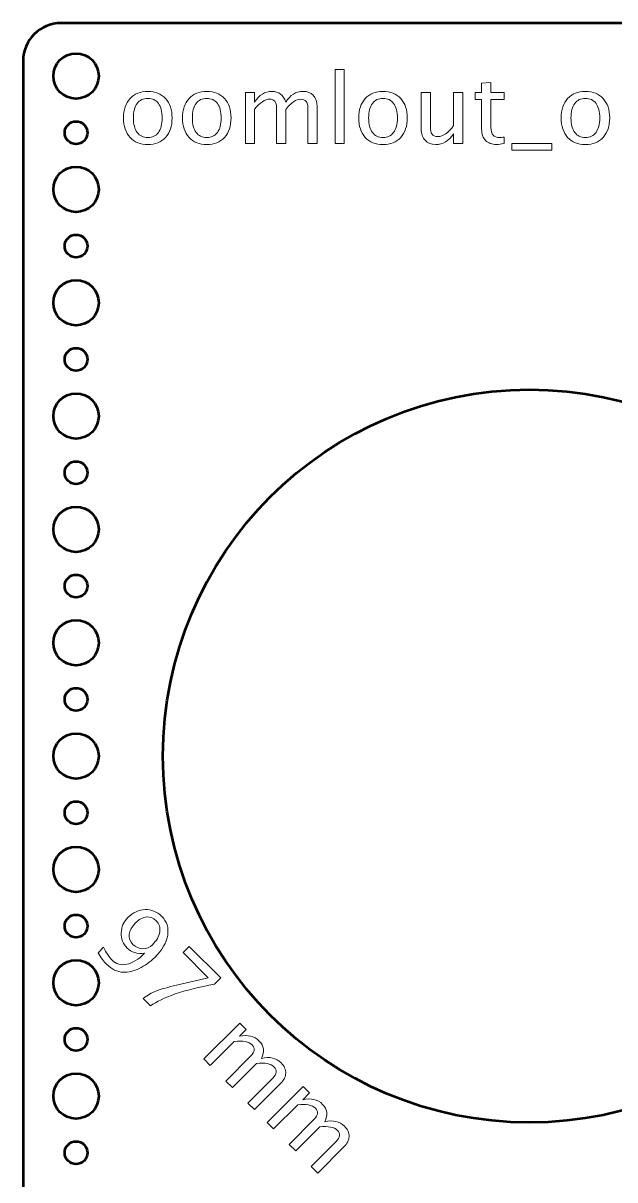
# Model space of a CAD drawing. Header units: centimetres. Extents: x -17.2 to 17.2, y -17.9 to 17.9.
# Drawn here: x -17.2 to -9.37, y 2.64 to 17.95 of the extents above; entities that cross this region are included whole.
import ezdxf

# ---------------------------------------------------------------- set-up
doc = ezdxf.new("R2010")
doc.units = ezdxf.units.CM
doc.header["$MEASUREMENT"] = 0
doc.layers.add('Layer 1', color=7, linetype='Continuous')

msp = doc.modelspace()

# ---------------------------------------------------------------- linework, layer by layer
at = {"layer": 'Layer 1', "lineweight": 53}
for centre, major_axis in [((-16.49999, 17.24999), (0, 0.30001)), ((-16.5, 16.5), (0, 0.15)), ((-16.49999, 15.74999), (0, 0.30001)), ((-16.5, 15), (0, 0.15)), ((-16.49999, 14.24999), (0, 0.30001)), ((-16.5, 13.5), (0, 0.15)), ((-16.49999, 12.74999), (0, 0.30001)), ((-10.5, 8.25), (0, 4.85)), ((-16.5, 12), (0, 0.15)), ((-16.49999, 11.24999), (0, 0.30001)), ((-16.5, 10.5), (0, 0.15)), ((-16.49999, 9.74999), (0, 0.30001)), ((-16.5, 9), (0, 0.15)), ((-16.49999, 8.24999), (0, 0.30001)), ((-16.5, 7.5), (0, 0.15)), ((-16.49999, 6.74999), (0, 0.30001)), ((-16.5, 6), (0, 0.15)), ((-16.49999, 5.24999), (0, 0.30001)), ((-16.5, 4.5), (0, 0.15)), ((-16.49999, 3.74999), (0, 0.30001)), ((-16.5, 3), (0, 0.15))]:
    msp.add_ellipse(centre, major_axis=major_axis, ratio=1, dxfattribs=at)
msp.add_open_spline([(-17.2, -17.45), (-17.2, -17.45), (-17.2, 17.45), (-17.2, 17.45), (-17.2, 17.45), (-17.2, 17.72614), (-16.97614, 17.95), (-16.7, 17.95), (-16.7, 17.95), (-16.7, 17.95), (16.7, 17.95), (16.7, 17.95), (16.7, 17.95), (16.97614, 17.95), (17.2, 17.72614), (17.2, 17.45), (17.2, 17.45), (17.2, 17.45), (17.2, -17.45), (17.2, -17.45), (17.2, -17.45), (17.2, -17.72614), (16.97614, -17.95), (16.7, -17.95), (16.7, -17.95), (16.7, -17.95), (-16.7, -17.95), (-16.7, -17.95), (-16.7, -17.95), (-16.97614, -17.95), (-17.2, -17.72614), (-17.2, -17.45)], degree=3, knots=[0, 0, 0, 0, 0.11111111, 0.11111111, 0.11111111, 0.11111111, 0.22222222, 0.22222222, 0.22222222, 0.22222222, 0.33333333, 0.33333333, 0.33333333, 0.33333333, 0.44444444, 0.44444444, 0.44444444, 0.44444444, 0.55555556, 0.55555556, 0.55555556, 0.55555556, 0.66666667, 0.66666667, 0.66666667, 0.66666667, 0.77777778, 0.77777778, 0.77777778, 0.77777778, 1, 1, 1, 1], dxfattribs=at)
at = {"layer": 'Layer 1', "color": 5, "lineweight": 9}
for points, knots in [([(-13.0718, 16.35875), (-13.0718, 16.35875), (-13.0718, 17.33792), (-13.0718, 17.33792), (-13.0718, 17.33792), (-13.0718, 17.33792), (-12.94988, 17.33792), (-12.94988, 17.33792), (-12.94988, 17.33792), (-12.94988, 17.33792), (-12.94988, 16.35875), (-12.94988, 16.35875), (-12.94988, 16.35875), (-12.94988, 16.35875), (-13.0718, 16.35875), (-13.0718, 16.35875)], [0, 0, 0, 0, 0.2, 0.2, 0.2, 0.2, 0.4, 0.4, 0.4, 0.4, 0.6, 0.6, 0.6, 0.6, 1, 1, 1, 1]), ([(-10.83533, 16.35896), (-10.87301, 16.34859), (-10.90581, 16.34351), (-10.93354, 16.34351), (-10.93354, 16.34351), (-10.99577, 16.34351), (-11.04424, 16.36129), (-11.07896, 16.39685), (-11.07896, 16.39685), (-11.11388, 16.43241), (-11.13124, 16.48173), (-11.13124, 16.54502), (-11.13124, 16.54502), (-11.13124, 16.54502), (-11.13124, 16.94041), (-11.13124, 16.94041), (-11.13124, 16.94041), (-11.13124, 16.94041), (-11.21548, 16.94041), (-11.21548, 16.94041), (-11.21548, 16.94041), (-11.21548, 16.94041), (-11.21548, 17.03185), (-11.21548, 17.03185), (-11.21548, 17.03185), (-11.21548, 17.03185), (-11.13124, 17.03185), (-11.13124, 17.03185), (-11.13124, 17.03185), (-11.13124, 17.03185), (-11.13124, 17.15356), (-11.13124, 17.15356), (-11.13124, 17.15356), (-11.13124, 17.15356), (-11.00932, 17.1652), (-11.00932, 17.1652), (-11.00932, 17.1652), (-11.00932, 17.1652), (-11.00932, 17.03185), (-11.00932, 17.03185), (-11.00932, 17.03185), (-11.00932, 17.03185), (-10.83279, 17.03185), (-10.83279, 17.03185), (-10.83279, 17.03185), (-10.83279, 17.03185), (-10.83279, 16.94041), (-10.83279, 16.94041), (-10.83279, 16.94041), (-10.83279, 16.94041), (-11.00932, 16.94041), (-11.00932, 16.94041), (-11.00932, 16.94041), (-11.00932, 16.94041), (-11.00932, 16.56703), (-11.00932, 16.56703), (-11.00932, 16.56703), (-11.00932, 16.47898), (-10.97101, 16.43495), (-10.8946, 16.43495), (-10.8946, 16.43495), (-10.8783, 16.43495), (-10.85861, 16.4377), (-10.83533, 16.44299), (-10.83533, 16.44299), (-10.83533, 16.44299), (-10.83533, 16.35896), (-10.83533, 16.35896)], [0, 0, 0, 0, 0.05555556, 0.05555556, 0.05555556, 0.05555556, 0.11111111, 0.11111111, 0.11111111, 0.11111111, 0.16666667, 0.16666667, 0.16666667, 0.16666667, 0.22222222, 0.22222222, 0.22222222, 0.22222222, 0.27777778, 0.27777778, 0.27777778, 0.27777778, 0.33333333, 0.33333333, 0.33333333, 0.33333333, 0.38888889, 0.38888889, 0.38888889, 0.38888889, 0.44444444, 0.44444444, 0.44444444, 0.44444444, 0.5, 0.5, 0.5, 0.5, 0.55555556, 0.55555556, 0.55555556, 0.55555556, 0.61111111, 0.61111111, 0.61111111, 0.61111111, 0.66666667, 0.66666667, 0.66666667, 0.66666667, 0.72222222, 0.72222222, 0.72222222, 0.72222222, 0.77777778, 0.77777778, 0.77777778, 0.77777778, 0.83333333, 0.83333333, 0.83333333, 0.83333333, 0.88888889, 0.88888889, 0.88888889, 0.88888889, 1, 1, 1, 1]), ([(-15.54999, 16.34351), (-15.64884, 16.34351), (-15.72715, 16.37505), (-15.78473, 16.43813), (-15.78473, 16.43813), (-15.84251, 16.5012), (-15.8713, 16.58693), (-15.8713, 16.69509), (-15.8713, 16.69509), (-15.8713, 16.80304), (-15.84251, 16.88855), (-15.78473, 16.95142), (-15.78473, 16.95142), (-15.72715, 17.01428), (-15.64884, 17.04582), (-15.54999, 17.04582), (-15.54999, 17.04582), (-15.45114, 17.04582), (-15.37282, 17.01428), (-15.31525, 16.95142), (-15.31525, 16.95142), (-15.25747, 16.88855), (-15.22868, 16.80304), (-15.22868, 16.69509), (-15.22868, 16.69509), (-15.22868, 16.58693), (-15.25747, 16.5012), (-15.31525, 16.43813), (-15.31525, 16.43813), (-15.37282, 16.37505), (-15.45114, 16.34351), (-15.54999, 16.34351)], [0, 0, 0, 0, 0.11111111, 0.11111111, 0.11111111, 0.11111111, 0.22222222, 0.22222222, 0.22222222, 0.22222222, 0.33333333, 0.33333333, 0.33333333, 0.33333333, 0.44444444, 0.44444444, 0.44444444, 0.44444444, 0.55555556, 0.55555556, 0.55555556, 0.55555556, 0.66666667, 0.66666667, 0.66666667, 0.66666667, 0.77777778, 0.77777778, 0.77777778, 0.77777778, 1, 1, 1, 1]), ([(-14.76979, 16.34351), (-14.86864, 16.34351), (-14.94695, 16.37505), (-15.00453, 16.43813), (-15.00453, 16.43813), (-15.06231, 16.5012), (-15.0911, 16.58693), (-15.0911, 16.69509), (-15.0911, 16.69509), (-15.0911, 16.80304), (-15.06231, 16.88855), (-15.00453, 16.95142), (-15.00453, 16.95142), (-14.94695, 17.01428), (-14.86864, 17.04582), (-14.76979, 17.04582), (-14.76979, 17.04582), (-14.67094, 17.04582), (-14.59262, 17.01428), (-14.53505, 16.95142), (-14.53505, 16.95142), (-14.47727, 16.88855), (-14.44848, 16.80304), (-14.44848, 16.69509), (-14.44848, 16.69509), (-14.44848, 16.58693), (-14.47727, 16.5012), (-14.53505, 16.43813), (-14.53505, 16.43813), (-14.59262, 16.37505), (-14.67094, 16.34351), (-14.76979, 16.34351)], [0, 0, 0, 0, 0.11111111, 0.11111111, 0.11111111, 0.11111111, 0.22222222, 0.22222222, 0.22222222, 0.22222222, 0.33333333, 0.33333333, 0.33333333, 0.33333333, 0.44444444, 0.44444444, 0.44444444, 0.44444444, 0.55555556, 0.55555556, 0.55555556, 0.55555556, 0.66666667, 0.66666667, 0.66666667, 0.66666667, 0.77777778, 0.77777778, 0.77777778, 0.77777778, 1, 1, 1, 1]), ([(-14.25756, 16.35875), (-14.25756, 16.35875), (-14.25756, 17.03185), (-14.25756, 17.03185), (-14.25756, 17.03185), (-14.25756, 17.03185), (-14.13564, 17.03185), (-14.13564, 17.03185), (-14.13564, 17.03185), (-14.13564, 17.03185), (-14.13564, 16.90464), (-14.13564, 16.90464), (-14.13564, 16.90464), (-14.07616, 16.99883), (-13.99996, 17.04582), (-13.90662, 17.04582), (-13.90662, 17.04582), (-13.81666, 17.04582), (-13.75549, 16.99883), (-13.72289, 16.90464), (-13.72289, 16.90464), (-13.6651, 16.99968), (-13.58975, 17.04709), (-13.49725, 17.04709), (-13.49725, 17.04709), (-13.4382, 17.04709), (-13.39227, 17.02973), (-13.35946, 16.99481), (-13.35946, 16.99481), (-13.32665, 16.95988), (-13.31014, 16.91099), (-13.31014, 16.84812), (-13.31014, 16.84812), (-13.31014, 16.84812), (-13.31014, 16.35875), (-13.31014, 16.35875), (-13.31014, 16.35875), (-13.31014, 16.35875), (-13.43206, 16.35875), (-13.43206, 16.35875), (-13.43206, 16.35875), (-13.43206, 16.35875), (-13.43206, 16.82802), (-13.43206, 16.82802), (-13.43206, 16.82802), (-13.43206, 16.90464), (-13.46254, 16.94295), (-13.5235, 16.94295), (-13.5235, 16.94295), (-13.58679, 16.94295), (-13.65325, 16.89829), (-13.72289, 16.80875), (-13.72289, 16.80875), (-13.72289, 16.80875), (-13.72289, 16.35875), (-13.72289, 16.35875), (-13.72289, 16.35875), (-13.72289, 16.35875), (-13.84481, 16.35875), (-13.84481, 16.35875), (-13.84481, 16.35875), (-13.84481, 16.35875), (-13.84481, 16.82844), (-13.84481, 16.82844), (-13.84481, 16.82844), (-13.84481, 16.9057), (-13.87571, 16.94422), (-13.93773, 16.94422), (-13.93773, 16.94422), (-13.99933, 16.94422), (-14.06537, 16.89935), (-14.13564, 16.80939), (-14.13564, 16.80939), (-14.13564, 16.80939), (-14.13564, 16.35875), (-14.13564, 16.35875), (-14.13564, 16.35875), (-14.13564, 16.35875), (-14.25756, 16.35875), (-14.25756, 16.35875)], [0, 0, 0, 0, 0.04761905, 0.04761905, 0.04761905, 0.04761905, 0.0952381, 0.0952381, 0.0952381, 0.0952381, 0.14285714, 0.14285714, 0.14285714, 0.14285714, 0.19047619, 0.19047619, 0.19047619, 0.19047619, 0.23809524, 0.23809524, 0.23809524, 0.23809524, 0.28571429, 0.28571429, 0.28571429, 0.28571429, 0.33333333, 0.33333333, 0.33333333, 0.33333333, 0.38095238, 0.38095238, 0.38095238, 0.38095238, 0.42857143, 0.42857143, 0.42857143, 0.42857143, 0.47619048, 0.47619048, 0.47619048, 0.47619048, 0.52380952, 0.52380952, 0.52380952, 0.52380952, 0.57142857, 0.57142857, 0.57142857, 0.57142857, 0.61904762, 0.61904762, 0.61904762, 0.61904762, 0.66666667, 0.66666667, 0.66666667, 0.66666667, 0.71428571, 0.71428571, 0.71428571, 0.71428571, 0.76190476, 0.76190476, 0.76190476, 0.76190476, 0.80952381, 0.80952381, 0.80952381, 0.80952381, 0.85714286, 0.85714286, 0.85714286, 0.85714286, 0.9047619, 0.9047619, 0.9047619, 0.9047619, 1, 1, 1, 1]), ([(-12.4368, 16.34351), (-12.53565, 16.34351), (-12.61396, 16.37505), (-12.67154, 16.43813), (-12.67154, 16.43813), (-12.72932, 16.5012), (-12.75811, 16.58693), (-12.75811, 16.69509), (-12.75811, 16.69509), (-12.75811, 16.80304), (-12.72932, 16.88855), (-12.67154, 16.95142), (-12.67154, 16.95142), (-12.61396, 17.01428), (-12.53565, 17.04582), (-12.4368, 17.04582), (-12.4368, 17.04582), (-12.33795, 17.04582), (-12.25963, 17.01428), (-12.20206, 16.95142), (-12.20206, 16.95142), (-12.14428, 16.88855), (-12.11549, 16.80304), (-12.11549, 16.69509), (-12.11549, 16.69509), (-12.11549, 16.58693), (-12.14428, 16.5012), (-12.20206, 16.43813), (-12.20206, 16.43813), (-12.25963, 16.37505), (-12.33795, 16.34351), (-12.4368, 16.34351)], [0, 0, 0, 0, 0.11111111, 0.11111111, 0.11111111, 0.11111111, 0.22222222, 0.22222222, 0.22222222, 0.22222222, 0.33333333, 0.33333333, 0.33333333, 0.33333333, 0.44444444, 0.44444444, 0.44444444, 0.44444444, 0.55555556, 0.55555556, 0.55555556, 0.55555556, 0.66666667, 0.66666667, 0.66666667, 0.66666667, 0.77777778, 0.77777778, 0.77777778, 0.77777778, 1, 1, 1, 1]), ([(-11.50293, 16.35875), (-11.50293, 16.35875), (-11.50293, 16.48533), (-11.50293, 16.48533), (-11.50293, 16.48533), (-11.56791, 16.39071), (-11.64686, 16.34351), (-11.73957, 16.34351), (-11.73957, 16.34351), (-11.79842, 16.34351), (-11.84519, 16.36193), (-11.87991, 16.39897), (-11.87991, 16.39897), (-11.91483, 16.43601), (-11.93219, 16.48575), (-11.93219, 16.54862), (-11.93219, 16.54862), (-11.93219, 16.54862), (-11.93219, 17.03185), (-11.93219, 17.03185), (-11.93219, 17.03185), (-11.93219, 17.03185), (-11.81027, 17.03185), (-11.81027, 17.03185), (-11.81027, 17.03185), (-11.81027, 17.03185), (-11.81027, 16.58841), (-11.81027, 16.58841), (-11.81027, 16.58841), (-11.81027, 16.53782), (-11.80286, 16.50205), (-11.78826, 16.48088), (-11.78826, 16.48088), (-11.77344, 16.4595), (-11.74889, 16.44892), (-11.71438, 16.44892), (-11.71438, 16.44892), (-11.63988, 16.44892), (-11.56918, 16.49782), (-11.50293, 16.59582), (-11.50293, 16.59582), (-11.50293, 16.59582), (-11.50293, 17.03185), (-11.50293, 17.03185), (-11.50293, 17.03185), (-11.50293, 17.03185), (-11.38101, 17.03185), (-11.38101, 17.03185), (-11.38101, 17.03185), (-11.38101, 17.03185), (-11.38101, 16.35875), (-11.38101, 16.35875), (-11.38101, 16.35875), (-11.38101, 16.35875), (-11.50293, 16.35875), (-11.50293, 16.35875)], [0, 0, 0, 0, 0.06666667, 0.06666667, 0.06666667, 0.06666667, 0.13333333, 0.13333333, 0.13333333, 0.13333333, 0.2, 0.2, 0.2, 0.2, 0.26666667, 0.26666667, 0.26666667, 0.26666667, 0.33333333, 0.33333333, 0.33333333, 0.33333333, 0.4, 0.4, 0.4, 0.4, 0.46666667, 0.46666667, 0.46666667, 0.46666667, 0.53333333, 0.53333333, 0.53333333, 0.53333333, 0.6, 0.6, 0.6, 0.6, 0.66666667, 0.66666667, 0.66666667, 0.66666667, 0.73333333, 0.73333333, 0.73333333, 0.73333333, 0.8, 0.8, 0.8, 0.8, 0.86666667, 0.86666667, 0.86666667, 0.86666667, 1, 1, 1, 1]), ([(-9.75837, 16.34351), (-9.85722, 16.34351), (-9.93553, 16.37505), (-9.99311, 16.43813), (-9.99311, 16.43813), (-10.05089, 16.5012), (-10.07968, 16.58693), (-10.07968, 16.69509), (-10.07968, 16.69509), (-10.07968, 16.80304), (-10.05089, 16.88855), (-9.99311, 16.95142), (-9.99311, 16.95142), (-9.93553, 17.01428), (-9.85722, 17.04582), (-9.75837, 17.04582), (-9.75837, 17.04582), (-9.65952, 17.04582), (-9.5812, 17.01428), (-9.52363, 16.95142), (-9.52363, 16.95142), (-9.46585, 16.88855), (-9.43706, 16.80304), (-9.43706, 16.69509), (-9.43706, 16.69509), (-9.43706, 16.58693), (-9.46585, 16.5012), (-9.52363, 16.43813), (-9.52363, 16.43813), (-9.5812, 16.37505), (-9.65952, 16.34351), (-9.75837, 16.34351)], [0, 0, 0, 0, 0.11111111, 0.11111111, 0.11111111, 0.11111111, 0.22222222, 0.22222222, 0.22222222, 0.22222222, 0.33333333, 0.33333333, 0.33333333, 0.33333333, 0.44444444, 0.44444444, 0.44444444, 0.44444444, 0.55555556, 0.55555556, 0.55555556, 0.55555556, 0.66666667, 0.66666667, 0.66666667, 0.66666667, 0.77777778, 0.77777778, 0.77777778, 0.77777778, 1, 1, 1, 1]), ([(-15.5502, 16.43495), (-15.48988, 16.43495), (-15.44289, 16.4576), (-15.40944, 16.50311), (-15.40944, 16.50311), (-15.37621, 16.5484), (-15.35949, 16.61254), (-15.35949, 16.69509), (-15.35949, 16.69509), (-15.35949, 16.77743), (-15.37621, 16.84135), (-15.40944, 16.88665), (-15.40944, 16.88665), (-15.44289, 16.93173), (-15.48988, 16.95438), (-15.5502, 16.95438), (-15.5502, 16.95438), (-15.61074, 16.95438), (-15.65773, 16.93173), (-15.69075, 16.88665), (-15.69075, 16.88665), (-15.72398, 16.84135), (-15.74049, 16.77743), (-15.74049, 16.69509), (-15.74049, 16.69509), (-15.74049, 16.61254), (-15.72398, 16.5484), (-15.69075, 16.50311), (-15.69075, 16.50311), (-15.65773, 16.4576), (-15.61074, 16.43495), (-15.5502, 16.43495)], [0, 0, 0, 0, 0.11111111, 0.11111111, 0.11111111, 0.11111111, 0.22222222, 0.22222222, 0.22222222, 0.22222222, 0.33333333, 0.33333333, 0.33333333, 0.33333333, 0.44444444, 0.44444444, 0.44444444, 0.44444444, 0.55555556, 0.55555556, 0.55555556, 0.55555556, 0.66666667, 0.66666667, 0.66666667, 0.66666667, 0.77777778, 0.77777778, 0.77777778, 0.77777778, 1, 1, 1, 1]), ([(-14.77, 16.43495), (-14.70968, 16.43495), (-14.66269, 16.4576), (-14.62924, 16.50311), (-14.62924, 16.50311), (-14.59601, 16.5484), (-14.57929, 16.61254), (-14.57929, 16.69509), (-14.57929, 16.69509), (-14.57929, 16.77743), (-14.59601, 16.84135), (-14.62924, 16.88665), (-14.62924, 16.88665), (-14.66269, 16.93173), (-14.70968, 16.95438), (-14.77, 16.95438), (-14.77, 16.95438), (-14.83054, 16.95438), (-14.87753, 16.93173), (-14.91055, 16.88665), (-14.91055, 16.88665), (-14.94378, 16.84135), (-14.96029, 16.77743), (-14.96029, 16.69509), (-14.96029, 16.69509), (-14.96029, 16.61254), (-14.94378, 16.5484), (-14.91055, 16.50311), (-14.91055, 16.50311), (-14.87753, 16.4576), (-14.83054, 16.43495), (-14.77, 16.43495)], [0, 0, 0, 0, 0.11111111, 0.11111111, 0.11111111, 0.11111111, 0.22222222, 0.22222222, 0.22222222, 0.22222222, 0.33333333, 0.33333333, 0.33333333, 0.33333333, 0.44444444, 0.44444444, 0.44444444, 0.44444444, 0.55555556, 0.55555556, 0.55555556, 0.55555556, 0.66666667, 0.66666667, 0.66666667, 0.66666667, 0.77777778, 0.77777778, 0.77777778, 0.77777778, 1, 1, 1, 1]), ([(-12.43701, 16.43495), (-12.37669, 16.43495), (-12.3297, 16.4576), (-12.29625, 16.50311), (-12.29625, 16.50311), (-12.26302, 16.5484), (-12.2463, 16.61254), (-12.2463, 16.69509), (-12.2463, 16.69509), (-12.2463, 16.77743), (-12.26302, 16.84135), (-12.29625, 16.88665), (-12.29625, 16.88665), (-12.3297, 16.93173), (-12.37669, 16.95438), (-12.43701, 16.95438), (-12.43701, 16.95438), (-12.49755, 16.95438), (-12.54454, 16.93173), (-12.57756, 16.88665), (-12.57756, 16.88665), (-12.61079, 16.84135), (-12.6273, 16.77743), (-12.6273, 16.69509), (-12.6273, 16.69509), (-12.6273, 16.61254), (-12.61079, 16.5484), (-12.57756, 16.50311), (-12.57756, 16.50311), (-12.54454, 16.4576), (-12.49755, 16.43495), (-12.43701, 16.43495)], [0, 0, 0, 0, 0.11111111, 0.11111111, 0.11111111, 0.11111111, 0.22222222, 0.22222222, 0.22222222, 0.22222222, 0.33333333, 0.33333333, 0.33333333, 0.33333333, 0.44444444, 0.44444444, 0.44444444, 0.44444444, 0.55555556, 0.55555556, 0.55555556, 0.55555556, 0.66666667, 0.66666667, 0.66666667, 0.66666667, 0.77777778, 0.77777778, 0.77777778, 0.77777778, 1, 1, 1, 1]), ([(-9.75858, 16.43495), (-9.69826, 16.43495), (-9.65127, 16.4576), (-9.61782, 16.50311), (-9.61782, 16.50311), (-9.58459, 16.5484), (-9.56787, 16.61254), (-9.56787, 16.69509), (-9.56787, 16.69509), (-9.56787, 16.77743), (-9.58459, 16.84135), (-9.61782, 16.88665), (-9.61782, 16.88665), (-9.65127, 16.93173), (-9.69826, 16.95438), (-9.75858, 16.95438), (-9.75858, 16.95438), (-9.81912, 16.95438), (-9.86611, 16.93173), (-9.89913, 16.88665), (-9.89913, 16.88665), (-9.93236, 16.84135), (-9.94887, 16.77743), (-9.94887, 16.69509), (-9.94887, 16.69509), (-9.94887, 16.61254), (-9.93236, 16.5484), (-9.89913, 16.50311), (-9.89913, 16.50311), (-9.86611, 16.4576), (-9.81912, 16.43495), (-9.75858, 16.43495)], [0, 0, 0, 0, 0.11111111, 0.11111111, 0.11111111, 0.11111111, 0.22222222, 0.22222222, 0.22222222, 0.22222222, 0.33333333, 0.33333333, 0.33333333, 0.33333333, 0.44444444, 0.44444444, 0.44444444, 0.44444444, 0.55555556, 0.55555556, 0.55555556, 0.55555556, 0.66666667, 0.66666667, 0.66666667, 0.66666667, 0.77777778, 0.77777778, 0.77777778, 0.77777778, 1, 1, 1, 1]), ([(-10.72992, 16.26731), (-10.72992, 16.26731), (-10.72992, 16.35875), (-10.72992, 16.35875), (-10.72992, 16.35875), (-10.72992, 16.35875), (-10.2016, 16.35875), (-10.2016, 16.35875), (-10.2016, 16.35875), (-10.2016, 16.35875), (-10.2016, 16.26731), (-10.2016, 16.26731), (-10.2016, 16.26731), (-10.2016, 16.26731), (-10.72992, 16.26731), (-10.72992, 16.26731)], [0, 0, 0, 0, 0.2, 0.2, 0.2, 0.2, 0.4, 0.4, 0.4, 0.4, 0.6, 0.6, 0.6, 0.6, 1, 1, 1, 1]), ([(-16.20909, 5.64752), (-16.20909, 5.64752), (-16.13543, 5.72118), (-16.13543, 5.72118), (-16.13543, 5.72118), (-16.09987, 5.64667), (-16.06262, 5.58995), (-16.0241, 5.55143), (-16.0241, 5.55143), (-15.97012, 5.49744), (-15.90514, 5.47819), (-15.82894, 5.49385), (-15.82894, 5.49385), (-15.75274, 5.5093), (-15.67378, 5.55799), (-15.59209, 5.63969), (-15.59209, 5.63969), (-15.69008, 5.62974), (-15.76714, 5.6526), (-15.82322, 5.70869), (-15.82322, 5.70869), (-15.87805, 5.76351), (-15.90451, 5.83019), (-15.90239, 5.90851), (-15.90239, 5.90851), (-15.90027, 5.98682), (-15.87021, 6.05498), (-15.81243, 6.11276), (-15.81243, 6.11276), (-15.74597, 6.17922), (-15.67083, 6.21394), (-15.58658, 6.21732), (-15.58658, 6.21732), (-15.50255, 6.2205), (-15.42974, 6.19151), (-15.36836, 6.13012), (-15.36836, 6.13012), (-15.29808, 6.05985), (-15.27078, 5.97603), (-15.28686, 5.87866), (-15.28686, 5.87866), (-15.30295, 5.7815), (-15.3601, 5.68371), (-15.45831, 5.5855), (-15.45831, 5.5855), (-15.52096, 5.52284), (-15.58954, 5.47374), (-15.66426, 5.43818), (-15.66426, 5.43818), (-15.73898, 5.40262), (-15.8082, 5.3859), (-15.87191, 5.38802), (-15.87191, 5.38802), (-15.95362, 5.39098), (-16.02896, 5.42675), (-16.09776, 5.49554), (-16.09776, 5.49554), (-16.13162, 5.52941), (-16.16867, 5.58), (-16.20909, 5.64752)], [0, 0, 0, 0, 0.0625, 0.0625, 0.0625, 0.0625, 0.125, 0.125, 0.125, 0.125, 0.1875, 0.1875, 0.1875, 0.1875, 0.25, 0.25, 0.25, 0.25, 0.3125, 0.3125, 0.3125, 0.3125, 0.375, 0.375, 0.375, 0.375, 0.4375, 0.4375, 0.4375, 0.4375, 0.5, 0.5, 0.5, 0.5, 0.5625, 0.5625, 0.5625, 0.5625, 0.625, 0.625, 0.625, 0.625, 0.6875, 0.6875, 0.6875, 0.6875, 0.75, 0.75, 0.75, 0.75, 0.8125, 0.8125, 0.8125, 0.8125, 0.875, 0.875, 0.875, 0.875, 1, 1, 1, 1]), ([(-15.71125, 6.04122), (-15.76078, 5.99169), (-15.78851, 5.94153), (-15.79465, 5.89052), (-15.79465, 5.89052), (-15.801, 5.83951), (-15.78513, 5.79505), (-15.74703, 5.75695), (-15.74703, 5.75695), (-15.71019, 5.72012), (-15.66659, 5.70149), (-15.61601, 5.70043), (-15.61601, 5.70043), (-15.56563, 5.69959), (-15.52266, 5.71673), (-15.48774, 5.75166), (-15.48774, 5.75166), (-15.43249, 5.8069), (-15.40032, 5.86384), (-15.39142, 5.92247), (-15.39142, 5.92247), (-15.38254, 5.98111), (-15.39841, 6.03063), (-15.43884, 6.07106), (-15.43884, 6.07106), (-15.47673, 6.10895), (-15.5197, 6.12504), (-15.56816, 6.11975), (-15.56816, 6.11975), (-15.61664, 6.11445), (-15.66426, 6.08821), (-15.71125, 6.04122)], [0, 0, 0, 0, 0.11111111, 0.11111111, 0.11111111, 0.11111111, 0.22222222, 0.22222222, 0.22222222, 0.22222222, 0.33333333, 0.33333333, 0.33333333, 0.33333333, 0.44444444, 0.44444444, 0.44444444, 0.44444444, 0.55555556, 0.55555556, 0.55555556, 0.55555556, 0.66666667, 0.66666667, 0.66666667, 0.66666667, 0.77777778, 0.77777778, 0.77777778, 0.77777778, 1, 1, 1, 1]), ([(-15.61204, 5.04285), (-15.55299, 5.08497), (-15.49732, 5.11673), (-15.44504, 5.13788), (-15.44504, 5.13788), (-15.39254, 5.15927), (-15.31465, 5.18234), (-15.21072, 5.2071), (-15.21072, 5.2071), (-15.21072, 5.2071), (-14.74972, 5.3159), (-14.74972, 5.3159), (-14.74972, 5.3159), (-14.74972, 5.3159), (-15.08245, 5.64863), (-15.08245, 5.64863), (-15.08245, 5.64863), (-15.08245, 5.64863), (-15.00117, 5.72992), (-15.00117, 5.72992), (-15.00117, 5.72992), (-15.00117, 5.72992), (-14.58462, 5.31336), (-14.58462, 5.31336), (-14.58462, 5.31336), (-14.58462, 5.31336), (-14.6659, 5.23208), (-14.6659, 5.23208), (-14.6659, 5.23208), (-15.07737, 5.15334), (-15.35973, 5.05724), (-15.51298, 4.94379), (-15.51298, 4.94379), (-15.51298, 4.94379), (-15.61204, 5.04285), (-15.61204, 5.04285)], [0, 0, 0, 0, 0.1, 0.1, 0.1, 0.1, 0.2, 0.2, 0.2, 0.2, 0.3, 0.3, 0.3, 0.3, 0.4, 0.4, 0.4, 0.4, 0.5, 0.5, 0.5, 0.5, 0.6, 0.6, 0.6, 0.6, 0.7, 0.7, 0.7, 0.7, 0.8, 0.8, 0.8, 0.8, 1, 1, 1, 1]), ([(-14.80965, 4.24045), (-14.80965, 4.24045), (-14.33339, 4.7167), (-14.33339, 4.7167), (-14.33339, 4.7167), (-14.33339, 4.7167), (-14.24704, 4.63034), (-14.24704, 4.63034), (-14.24704, 4.63034), (-14.24704, 4.63034), (-14.33678, 4.5406), (-14.33678, 4.5406), (-14.33678, 4.5406), (-14.2282, 4.56515), (-14.14078, 4.54441), (-14.07473, 4.47836), (-14.07473, 4.47836), (-14.01124, 4.41487), (-14.00108, 4.33824), (-14.04468, 4.2485), (-14.04468, 4.2485), (-13.93715, 4.2741), (-13.85058, 4.25421), (-13.78517, 4.1888), (-13.78517, 4.1888), (-13.74326, 4.14689), (-13.72315, 4.10202), (-13.72464, 4.05418), (-13.72464, 4.05418), (-13.72591, 4.00635), (-13.74877, 3.9602), (-13.79322, 3.91575), (-13.79322, 3.91575), (-13.79322, 3.91575), (-14.13908, 3.56989), (-14.13908, 3.56989), (-14.13908, 3.56989), (-14.13908, 3.56989), (-14.22544, 3.65625), (-14.22544, 3.65625), (-14.22544, 3.65625), (-14.22544, 3.65625), (-13.89397, 3.98772), (-13.89397, 3.98772), (-13.89397, 3.98772), (-13.83978, 4.0419), (-13.83428, 4.09059), (-13.87725, 4.13356), (-13.87725, 4.13356), (-13.92212, 4.17843), (-14.00086, 4.19389), (-14.11327, 4.17992), (-14.11327, 4.17992), (-14.11327, 4.17992), (-14.43119, 3.86199), (-14.43119, 3.86199), (-14.43119, 3.86199), (-14.43119, 3.86199), (-14.51755, 3.94835), (-14.51755, 3.94835), (-14.51755, 3.94835), (-14.51755, 3.94835), (-14.18544, 4.28046), (-14.18544, 4.28046), (-14.18544, 4.28046), (-14.13083, 4.33507), (-14.12554, 4.38438), (-14.16935, 4.42819), (-14.16935, 4.42819), (-14.21296, 4.4718), (-14.29127, 4.48662), (-14.40473, 4.47265), (-14.40473, 4.47265), (-14.40473, 4.47265), (-14.72329, 4.15409), (-14.72329, 4.15409), (-14.72329, 4.15409), (-14.72329, 4.15409), (-14.80965, 4.24045), (-14.80965, 4.24045)], [0, 0, 0, 0, 0.04761905, 0.04761905, 0.04761905, 0.04761905, 0.0952381, 0.0952381, 0.0952381, 0.0952381, 0.14285714, 0.14285714, 0.14285714, 0.14285714, 0.19047619, 0.19047619, 0.19047619, 0.19047619, 0.23809524, 0.23809524, 0.23809524, 0.23809524, 0.28571429, 0.28571429, 0.28571429, 0.28571429, 0.33333333, 0.33333333, 0.33333333, 0.33333333, 0.38095238, 0.38095238, 0.38095238, 0.38095238, 0.42857143, 0.42857143, 0.42857143, 0.42857143, 0.47619048, 0.47619048, 0.47619048, 0.47619048, 0.52380952, 0.52380952, 0.52380952, 0.52380952, 0.57142857, 0.57142857, 0.57142857, 0.57142857, 0.61904762, 0.61904762, 0.61904762, 0.61904762, 0.66666667, 0.66666667, 0.66666667, 0.66666667, 0.71428571, 0.71428571, 0.71428571, 0.71428571, 0.76190476, 0.76190476, 0.76190476, 0.76190476, 0.80952381, 0.80952381, 0.80952381, 0.80952381, 0.85714286, 0.85714286, 0.85714286, 0.85714286, 0.9047619, 0.9047619, 0.9047619, 0.9047619, 1, 1, 1, 1]), ([(-13.97119, 3.40199), (-13.97119, 3.40199), (-13.49493, 3.87824), (-13.49493, 3.87824), (-13.49493, 3.87824), (-13.49493, 3.87824), (-13.40858, 3.79188), (-13.40858, 3.79188), (-13.40858, 3.79188), (-13.40858, 3.79188), (-13.49832, 3.70214), (-13.49832, 3.70214), (-13.49832, 3.70214), (-13.38974, 3.72669), (-13.30232, 3.70595), (-13.23627, 3.6399), (-13.23627, 3.6399), (-13.17278, 3.57641), (-13.16262, 3.49978), (-13.20622, 3.41004), (-13.20622, 3.41004), (-13.09869, 3.43564), (-13.01212, 3.41575), (-12.94671, 3.35034), (-12.94671, 3.35034), (-12.9048, 3.30843), (-12.88469, 3.26356), (-12.88618, 3.21572), (-12.88618, 3.21572), (-12.88745, 3.16789), (-12.91031, 3.12174), (-12.95476, 3.07729), (-12.95476, 3.07729), (-12.95476, 3.07729), (-13.30062, 2.73143), (-13.30062, 2.73143), (-13.30062, 2.73143), (-13.30062, 2.73143), (-13.38698, 2.81779), (-13.38698, 2.81779), (-13.38698, 2.81779), (-13.38698, 2.81779), (-13.05551, 3.14926), (-13.05551, 3.14926), (-13.05551, 3.14926), (-13.00132, 3.20344), (-12.99582, 3.25213), (-13.03879, 3.2951), (-13.03879, 3.2951), (-13.08366, 3.33997), (-13.1624, 3.35543), (-13.27481, 3.34146), (-13.27481, 3.34146), (-13.27481, 3.34146), (-13.59273, 3.02353), (-13.59273, 3.02353), (-13.59273, 3.02353), (-13.59273, 3.02353), (-13.67909, 3.10989), (-13.67909, 3.10989), (-13.67909, 3.10989), (-13.67909, 3.10989), (-13.34698, 3.442), (-13.34698, 3.442), (-13.34698, 3.442), (-13.29237, 3.49661), (-13.28708, 3.54592), (-13.33089, 3.58973), (-13.33089, 3.58973), (-13.3745, 3.63334), (-13.45281, 3.64816), (-13.56627, 3.63419), (-13.56627, 3.63419), (-13.56627, 3.63419), (-13.88483, 3.31563), (-13.88483, 3.31563), (-13.88483, 3.31563), (-13.88483, 3.31563), (-13.97119, 3.40199), (-13.97119, 3.40199)], [0, 0, 0, 0, 0.04761905, 0.04761905, 0.04761905, 0.04761905, 0.0952381, 0.0952381, 0.0952381, 0.0952381, 0.14285714, 0.14285714, 0.14285714, 0.14285714, 0.19047619, 0.19047619, 0.19047619, 0.19047619, 0.23809524, 0.23809524, 0.23809524, 0.23809524, 0.28571429, 0.28571429, 0.28571429, 0.28571429, 0.33333333, 0.33333333, 0.33333333, 0.33333333, 0.38095238, 0.38095238, 0.38095238, 0.38095238, 0.42857143, 0.42857143, 0.42857143, 0.42857143, 0.47619048, 0.47619048, 0.47619048, 0.47619048, 0.52380952, 0.52380952, 0.52380952, 0.52380952, 0.57142857, 0.57142857, 0.57142857, 0.57142857, 0.61904762, 0.61904762, 0.61904762, 0.61904762, 0.66666667, 0.66666667, 0.66666667, 0.66666667, 0.71428571, 0.71428571, 0.71428571, 0.71428571, 0.76190476, 0.76190476, 0.76190476, 0.76190476, 0.80952381, 0.80952381, 0.80952381, 0.80952381, 0.85714286, 0.85714286, 0.85714286, 0.85714286, 0.9047619, 0.9047619, 0.9047619, 0.9047619, 1, 1, 1, 1])]:
    msp.add_open_spline(points, degree=3, knots=knots, dxfattribs=at)

doc.saveas('drawing.dxf')
